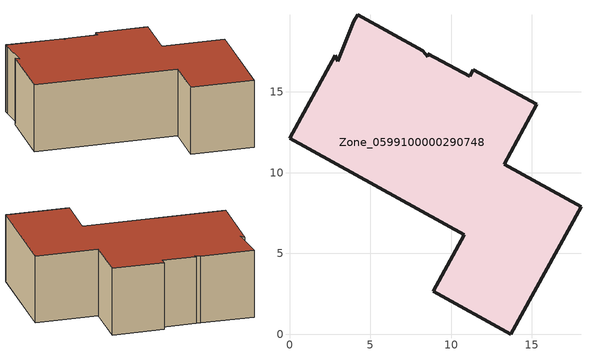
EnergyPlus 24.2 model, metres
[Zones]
Zone_0599100000290748
 floor ground (C_G): 8.57,17.37 11.14,15.96 11.38,16.39 15.29,14.23 13.28,10.51 18.04,7.88 13.68,0 8.89,2.65 10.82,6.14 0,12.14 2.84,17.28 2.97,16.88 3.99,19.36 4.22,19.78 8.26,17.55 8.57,17.19 z0.89
 wall outside (C_F): 8.26,17.55 4.22,19.78 3.99,19.36 2.97,16.88 2.84,17.28 0,12.14 10.82,6.14 8.89,2.65 13.68,0 18.04,7.88 13.28,10.51 15.29,14.23 11.38,16.39 11.14,15.96 8.57,17.37 8.57,17.19 8.26,17.55 z0.89:6.94
 roof outside (C_R): 11.14,15.96 8.57,17.37 8.57,17.19 8.26,17.55 4.22,19.78 3.99,19.36 2.97,16.88 2.84,17.28 0,12.14 10.82,6.14 8.89,2.65 13.68,0 18.04,7.88 13.28,10.51 15.29,14.23 11.38,16.39 z6.94
[BUILDING]
Pand.0599100000290748: North Axis=0; Terrain=City; Loads Convergence Tolerance Value=0.04; Temperature Convergence Tolerance Value=0.4; Solar Distribution=FullExterior; Maximum Number of Warmup Days=25; Minimum Number of Warmup Days=1
[Site:Location]
Rotterdam.The.Hague.AP_ZH_NLD Design_Conditions: Latitude=51.96; Longitude=4.45; Time Zone=1; Elevation=-4.5
[SITE:GROUNDTEMPERATURE:BUILDINGSURFACE]
18, 18, 18, 18, 18, 18, 18, 18, 18, 18, 18, 18
[MATERIAL] Thermal Absorptance=0.9; Solar Absorptance=0.7; Visible Absorptance=0.7
Name | Roughness | Thickness | Conductivity | Density | Specific Heat
G.D.1992-2005 | MediumSmooth | 0.15 | 0.06 | 540 | 1210
F.D.1992-2005 | Rough | 0.3 | 0.12 | 1920 | 840
R.D.1992-2005 | MediumRough | 0.2 | 0.08 | 1500 | 1000
[CONSTRUCTION]
C_G: G.D.1992-2005
C_F: F.D.1992-2005
C_R: R.D.1992-2005
[ZONE]
Zone_0599100000290748: Type=1; Multiplier=1; Ceiling Height=Autocalculate; Volume=Autocalculate; Floor Area=autocalculate; Part of Total Floor Area=Yes
[ZONEINFILTRATION:DESIGNFLOWRATE]
Infil_Zone_0599100000290748: Zone or ZoneList or Space or SpaceList=Zone_0599100000290748; Schedule=AlwaysOn; Design Flow Rate Calculation Method=Flow/Area; Flow Rate per Floor Area=0.0021; Constant Term Coefficient=1; Temperature Term Coefficient=0; Velocity Term Coefficient=0; Velocity Squared Term Coefficient=0
[HVACTEMPLATE:ZONE:IDEALLOADSAIRSYSTEM]
Zone_0599100000290748: Maximum Heating Supply Air Temperature=50; Minimum Cooling Supply Air Temperature=13; Maximum Heating Supply Air Humidity Ratio=0.0156; Minimum Cooling Supply Air Humidity Ratio=0.0077; Heating Limit=NoLimit; Cooling Limit=NoLimit; Dehumidification Control Type=ConstantSensibleHeatRatio; Cooling Sensible Heat Ratio=0.7; Dehumidification Setpoint=60; Humidification Control Type=None; Humidification Setpoint=30; Outdoor Air Method=None; Outdoor Air Flow Rate per Person=0.00944; Outdoor Air Flow Rate per Zone Floor Area=0; Outdoor Air Flow Rate per Zone=0; Demand Controlled Ventilation Type=None; Outdoor Air Economizer Type=NoEconomizer; Heat Recovery Type=None; Sensible Heat Recovery Effectiveness=0.7; Latent Heat Recovery Effectiveness=0.65
[ZONECONTROL:THERMOSTAT]
ThermostatControl_Zone_0599100000290748: Zone or ZoneList=Zone_0599100000290748; Control Type Schedule=DualSetpointControlType; Control 1=Thermostat_Zone_0599100000290748; Temperature Difference Between Cutout And Setpoint=0
[THERMOSTATSETPOINT:DUALSETPOINT]
Thermostat_Zone_0599100000290748: Heating Setpoint Temperature Schedule=HeatingSetpoint_Zone_0599100000290748; Cooling Setpoint Temperature Schedule=CoolingSetpoint_Zone_0599100000290748
[SCHEDULE:COMPACT]
HeatingSetpoint_Zone_0599100000290748: Through: 12/31, For: AllDays, Until: 24:00, 21
CoolingSetpoint_Zone_0599100000290748: Through: 12/31, For: AllDays, Until: 24:00, 24
DualSetpointControlType: Through: 12/31, For: AllDays, Until: 24:00, 4
AlwaysOn: Through: 12/31, For: AllDays, Until: 24:00, 1
